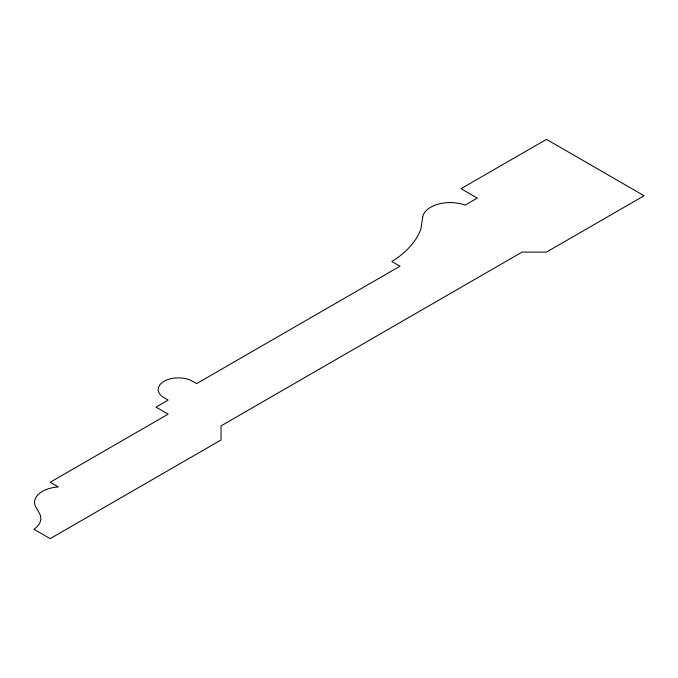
<?xml version="1.0" encoding="UTF-8"?>
<svg xmlns="http://www.w3.org/2000/svg" width="678" height="678" viewBox="0 0 678 678"><rect width="100%" height="100%" fill="white"/><g stroke="black" fill="none" stroke-linecap="round" stroke-linejoin="round"><path stroke-width="1.02" d="M422.648 217.265L420.885 229.139A118.574 68.461 0 0 1 391.884 261.496L400.02 266.191L196.62 383.621L192.552 381.273A20.137 11.628 0 0 0 164.076 381.273A20.137 11.628 0 0 0 164.076 397.715L168.144 400.062L155.94 407.114L168.144 414.156L50.172 482.27L58.308 486.965A26.832 15.492 0 0 0 36.782 508.568L39.366 513.238A28.561 16.492 0 0 1 33.9 529.238L50.172 538.637L221.028 439.988L221.028 425.903L522.06 252.097L546.468 252.097L644.1 195.73L546.468 139.363L461.04 188.687L477.312 198.078L465.108 205.129A27.603 15.941 0 0 0 422.648 217.265"/></g></svg>
